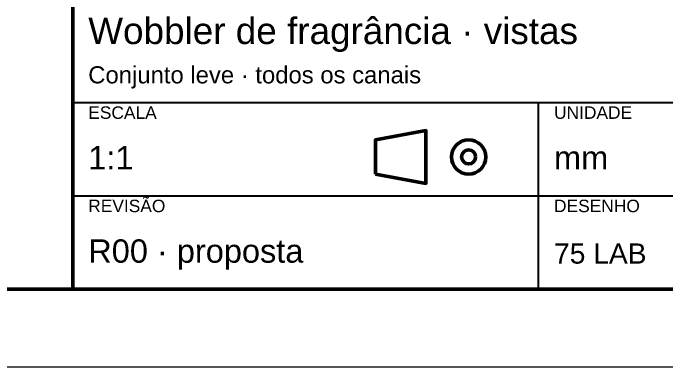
# Model space of a CAD drawing. Header units: millimetres. Extents: x 0 to 594, y 0 to 420.
# Drawn here: x 396.3 to 480.5, y 0 to 45.5 of the extents above; entities that cross this region are included whole.
import ezdxf
from ezdxf.enums import TextEntityAlignment as Align

# ---------------------------------------------------------------- set-up
doc = ezdxf.new("R2010")
doc.units = ezdxf.units.MM
doc.layers.add('00_MOLDURA', color=7, linetype='CONTINUOUS', lineweight=50)
doc.layers.add('09_TEXTO', color=7, linetype='CONTINUOUS', lineweight=18)
doc.styles.add('ARIAL', font='Arial.ttf')

msp = doc.modelspace()

# ---------------------------------------------------------------- linework, layer by layer
at = {"layer": '00_MOLDURA', "lineweight": 25}
for p, q in [((404, 34), (584, 34)), ((464, 10), (464, 34)), ((404, 22), (584, 22))]:
    msp.add_line(p, q, dxfattribs=at)
at = {"layer": '00_MOLDURA', "lineweight": 13}
msp.add_lwpolyline([(0, 0), (594, 0), (594, 420), (0, 420)], close=True, dxfattribs=at)
at = {"layer": '00_MOLDURA', "lineweight": 50}
for points in [[(20, 10), (584, 10), (584, 410), (20, 410)], [(404, 10), (584, 10), (584, 76), (404, 76)]]:
    msp.add_lwpolyline(points, close=True, dxfattribs=at)
at = {"layer": '00_MOLDURA'}
msp.add_lwpolyline([(443, 24.8), (443, 29.2), (449.5, 30.4), (449.5, 23.6)], close=True, dxfattribs=at)
for radius in [2.2, 0.9]:
    msp.add_circle((455, 27), radius, dxfattribs=at)

# ---------------------------------------------------------------- texts
at = {"layer": '09_TEXTO', "style": 'ARIAL'}
for s, height, p in [('Wobbler de fragrância · vistas', 3.4, (406, 40.5)), ('Conjunto leve · todos os canais', 2.2, (406, 35.8)), ('1:1', 3, (406, 24.5)), ('mm', 3, (466, 24.5)), ('R00 · proposta', 3, (406, 12.5)), ('75 LAB', 2.6, (466, 12.5))]:
    msp.add_text(s, height=height, dxfattribs=at).set_placement(p, align=Align.BOTTOM_LEFT)
at = {"layer": '09_TEXTO', "color": 8, "style": 'ARIAL'}
for s, p in [('ESCALA', (406, 33.5)), ('UNIDADE', (466, 33.5)), ('REVISÃO', (406, 21.5)), ('DESENHO', (466, 21.5))]:
    msp.add_text(s, height=1.6, dxfattribs=at).set_placement(p, align=Align.TOP_LEFT)

doc.saveas('drawing.dxf')
